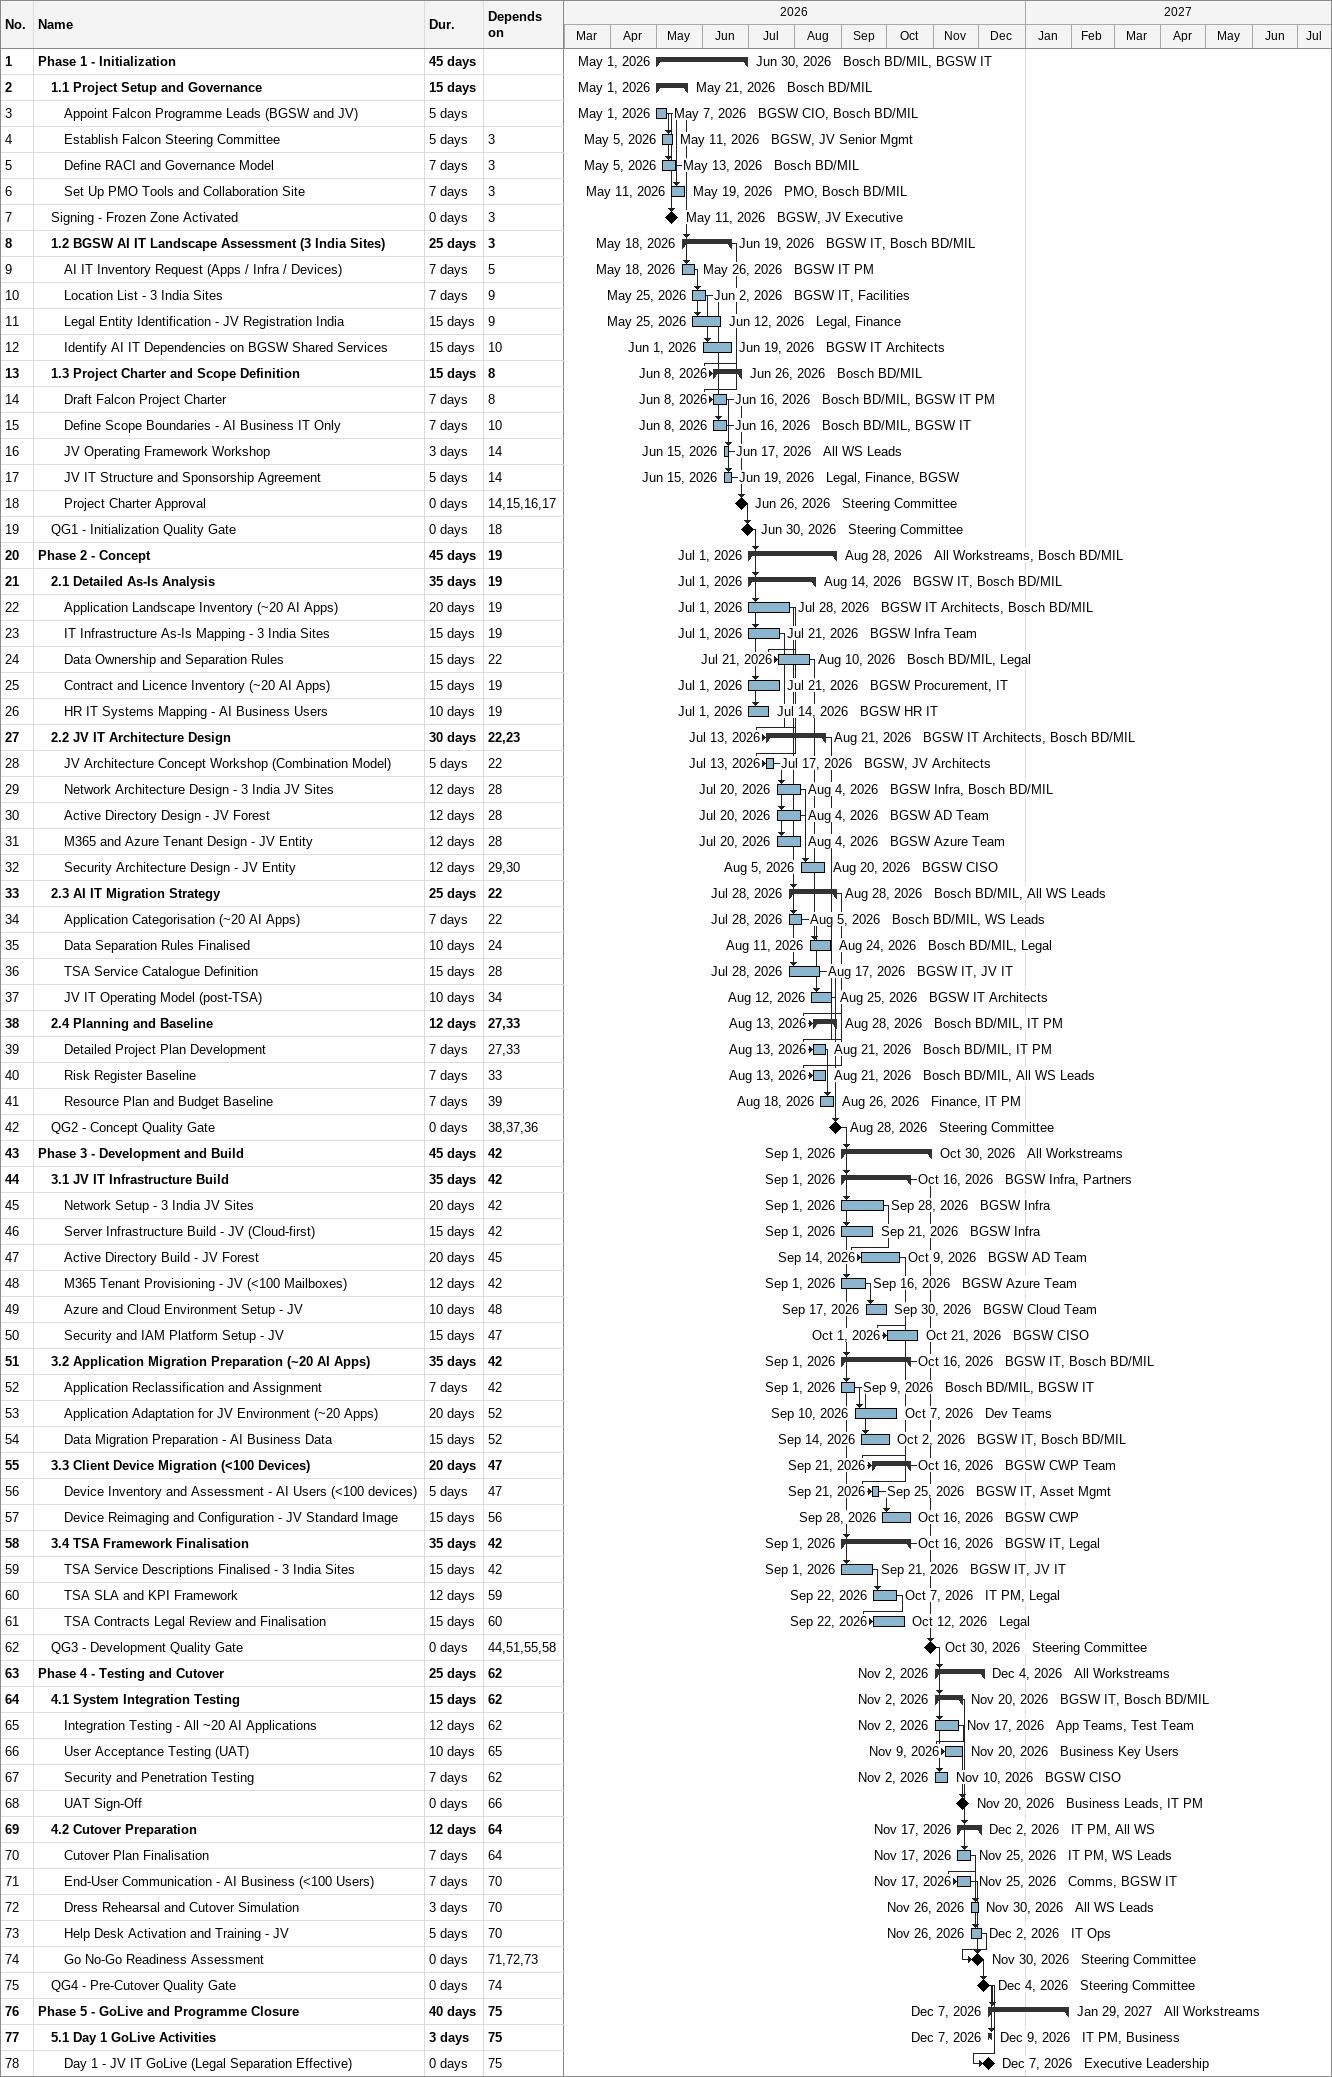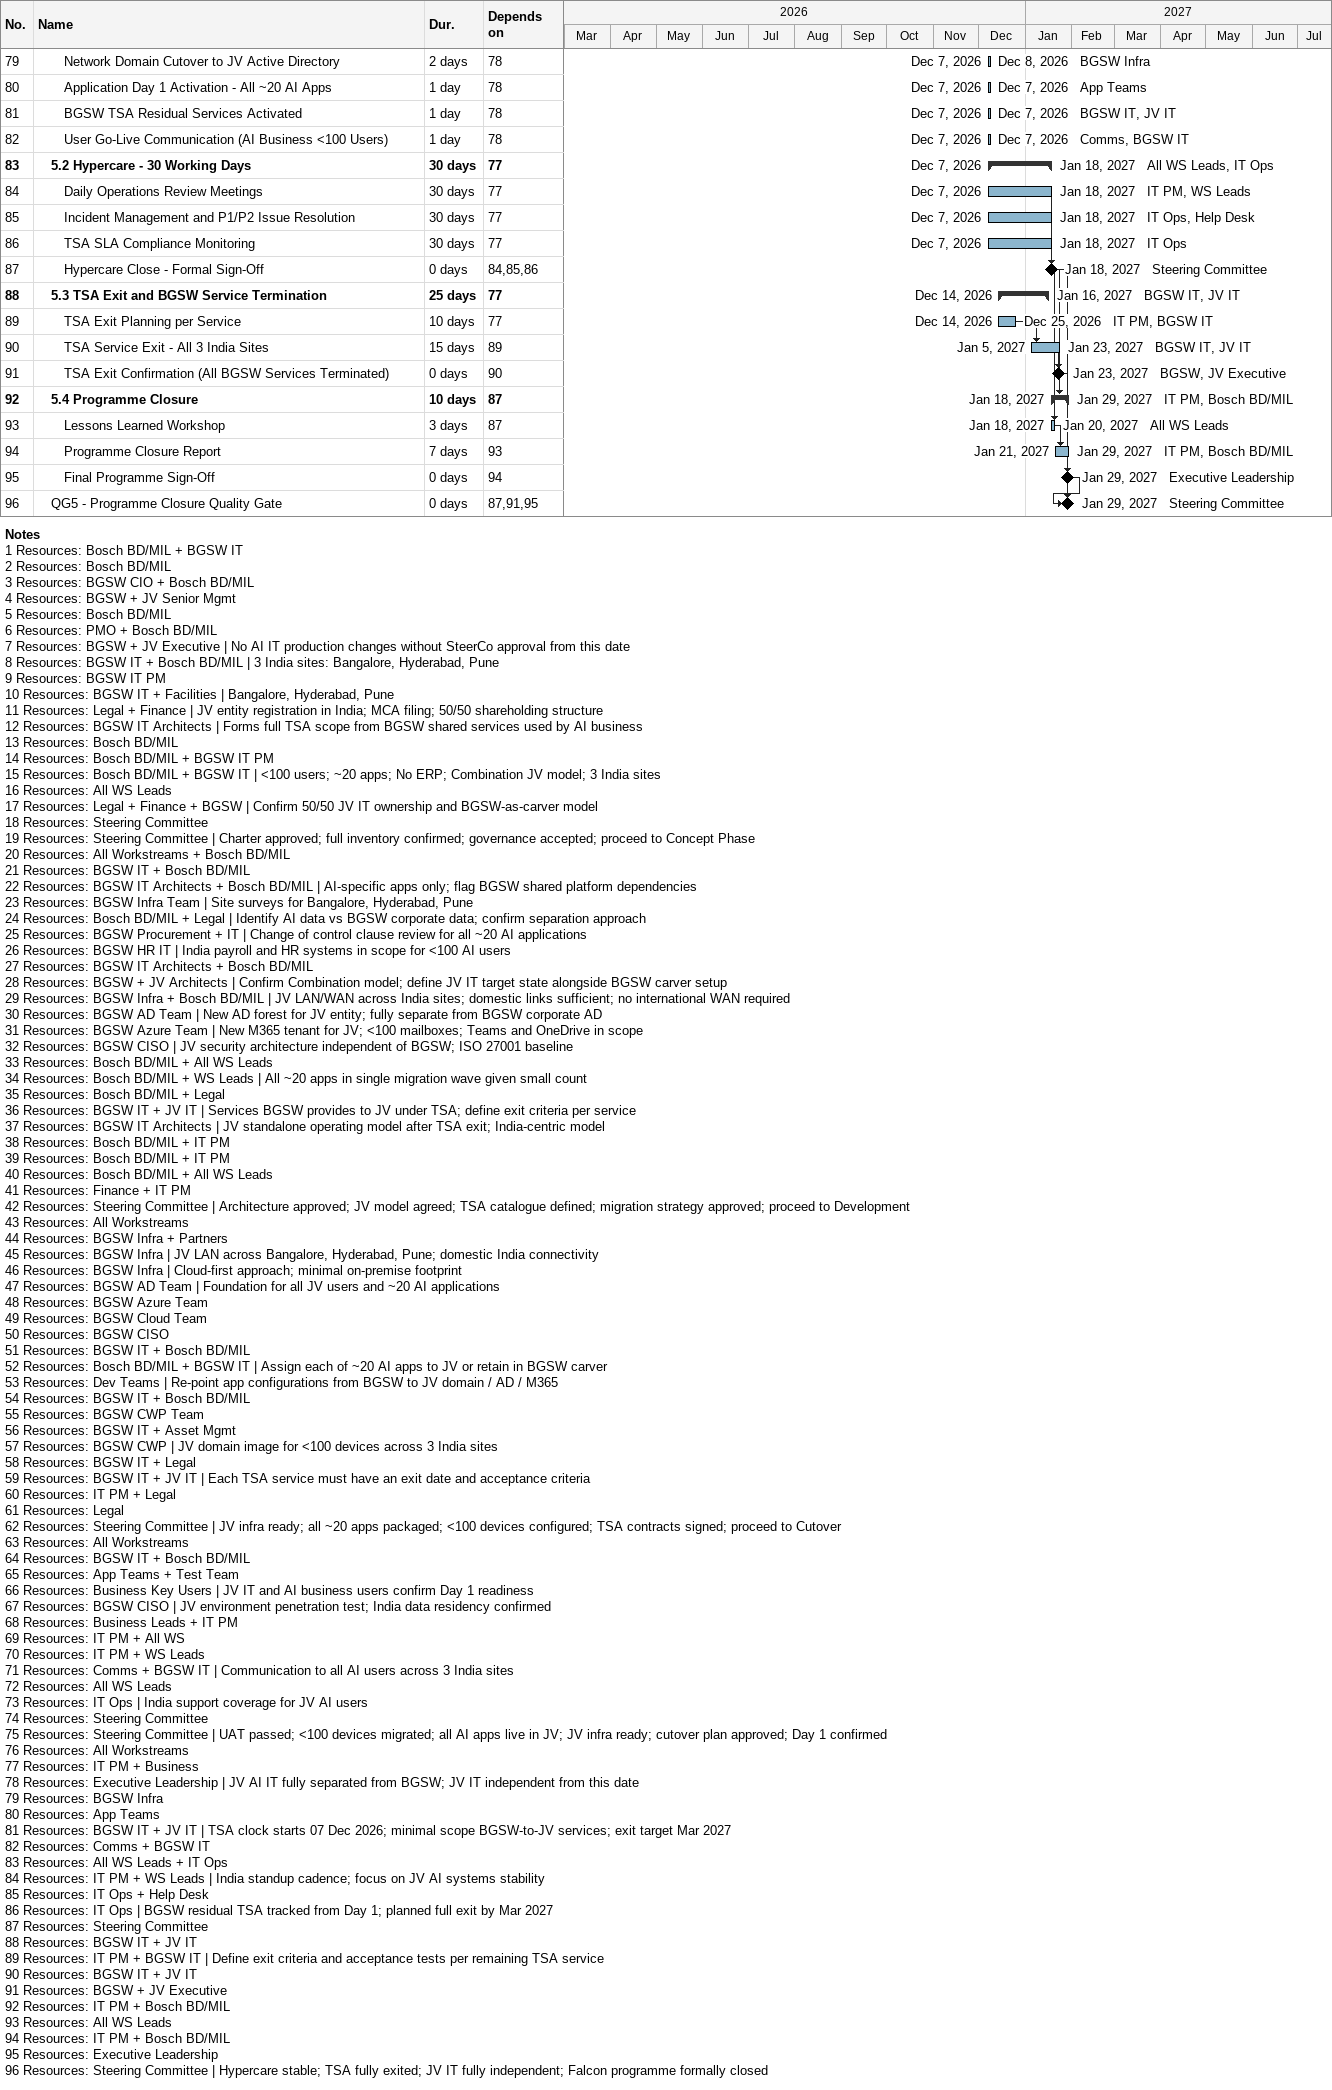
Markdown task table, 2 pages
| ID | Level | Task | Duration | Start | Finish | Predecessors | Resources |
|---|---|---|---|---|---|---|---|
| 1 | 1 | **Phase 1 - Initialization** | 45d | 2026-05-01 | 2026-06-30 |  | Bosch BD/MIL, BGSW IT |
| 2 | 2 | **1.1 Project Setup and Governance** | 15d | 2026-05-01 | 2026-05-21 |  | Bosch BD/MIL |
| 3 | 3 | Appoint Falcon Programme Leads (BGSW and JV) | 5d | 2026-05-01 | 2026-05-07 |  | BGSW CIO, Bosch BD/MIL |
| 4 | 3 | Establish Falcon Steering Committee | 5d | 2026-05-05 | 2026-05-11 | 3 | BGSW, JV Senior Mgmt |
| 5 | 3 | Define RACI and Governance Model | 7d | 2026-05-05 | 2026-05-13 | 3 | Bosch BD/MIL |
| 6 | 3 | Set Up PMO Tools and Collaboration Site | 7d | 2026-05-11 | 2026-05-19 | 3 | PMO, Bosch BD/MIL |
| 7 | 2 | Signing - Frozen Zone Activated | 0d | 2026-05-11 | 2026-05-11 | 3 | BGSW, JV Executive |
| 8 | 2 | **1.2 BGSW AI IT Landscape Assessment (3 India Sites)** | 25d | 2026-05-18 | 2026-06-19 | 3 | BGSW IT, Bosch BD/MIL |
| 9 | 3 | AI IT Inventory Request (Apps / Infra / Devices) | 7d | 2026-05-18 | 2026-05-26 | 5 | BGSW IT PM |
| 10 | 3 | Location List - 3 India Sites | 7d | 2026-05-25 | 2026-06-02 | 9 | BGSW IT, Facilities |
| 11 | 3 | Legal Entity Identification - JV Registration India | 15d | 2026-05-25 | 2026-06-12 | 9 | Legal, Finance |
| 12 | 3 | Identify AI IT Dependencies on BGSW Shared Services | 15d | 2026-06-01 | 2026-06-19 | 10 | BGSW IT Architects |
| 13 | 2 | **1.3 Project Charter and Scope Definition** | 15d | 2026-06-08 | 2026-06-26 | 8 | Bosch BD/MIL |
| 14 | 3 | Draft Falcon Project Charter | 7d | 2026-06-08 | 2026-06-16 | 8 | Bosch BD/MIL, BGSW IT PM |
| 15 | 3 | Define Scope Boundaries - AI Business IT Only | 7d | 2026-06-08 | 2026-06-16 | 10 | Bosch BD/MIL, BGSW IT |
| 16 | 3 | JV Operating Framework Workshop | 3d | 2026-06-15 | 2026-06-17 | 14 | All WS Leads |
| 17 | 3 | JV IT Structure and Sponsorship Agreement | 5d | 2026-06-15 | 2026-06-19 | 14 | Legal, Finance, BGSW |
| 18 | 3 | Project Charter Approval | 0d | 2026-06-26 | 2026-06-26 | 14, 15, 16, 17 | Steering Committee |
| 19 | 2 | QG1 - Initialization Quality Gate | 0d | 2026-06-30 | 2026-06-30 | 18 | Steering Committee |
| 20 | 1 | **Phase 2 - Concept** | 45d | 2026-07-01 | 2026-08-28 | 19 | All Workstreams, Bosch BD/MIL |
| 21 | 2 | **2.1 Detailed As-Is Analysis** | 35d | 2026-07-01 | 2026-08-14 | 19 | BGSW IT, Bosch BD/MIL |
| 22 | 3 | Application Landscape Inventory (~20 AI Apps) | 20d | 2026-07-01 | 2026-07-28 | 19 | BGSW IT Architects, Bosch BD/MIL |
| 23 | 3 | IT Infrastructure As-Is Mapping - 3 India Sites | 15d | 2026-07-01 | 2026-07-21 | 19 | BGSW Infra Team |
| 24 | 3 | Data Ownership and Separation Rules | 15d | 2026-07-21 | 2026-08-10 | 22 | Bosch BD/MIL, Legal |
| 25 | 3 | Contract and Licence Inventory (~20 AI Apps) | 15d | 2026-07-01 | 2026-07-21 | 19 | BGSW Procurement, IT |
| 26 | 3 | HR IT Systems Mapping - AI Business Users | 10d | 2026-07-01 | 2026-07-14 | 19 | BGSW HR IT |
| 27 | 2 | **2.2 JV IT Architecture Design** | 30d | 2026-07-13 | 2026-08-21 | 22, 23 | BGSW IT Architects, Bosch BD/MIL |
| 28 | 3 | JV Architecture Concept Workshop (Combination Model) | 5d | 2026-07-13 | 2026-07-17 | 22 | BGSW, JV Architects |
| 29 | 3 | Network Architecture Design - 3 India JV Sites | 12d | 2026-07-20 | 2026-08-04 | 28 | BGSW Infra, Bosch BD/MIL |
| 30 | 3 | Active Directory Design - JV Forest | 12d | 2026-07-20 | 2026-08-04 | 28 | BGSW AD Team |
| 31 | 3 | M365 and Azure Tenant Design - JV Entity | 12d | 2026-07-20 | 2026-08-04 | 28 | BGSW Azure Team |
| 32 | 3 | Security Architecture Design - JV Entity | 12d | 2026-08-05 | 2026-08-20 | 29, 30 | BGSW CISO |
| 33 | 2 | **2.3 AI IT Migration Strategy** | 25d | 2026-07-28 | 2026-08-28 | 22 | Bosch BD/MIL, All WS Leads |
| 34 | 3 | Application Categorisation (~20 AI Apps) | 7d | 2026-07-28 | 2026-08-05 | 22 | Bosch BD/MIL, WS Leads |
| 35 | 3 | Data Separation Rules Finalised | 10d | 2026-08-11 | 2026-08-24 | 24 | Bosch BD/MIL, Legal |
| 36 | 3 | TSA Service Catalogue Definition | 15d | 2026-07-28 | 2026-08-17 | 28 | BGSW IT, JV IT |
| 37 | 3 | JV IT Operating Model (post-TSA) | 10d | 2026-08-12 | 2026-08-25 | 34 | BGSW IT Architects |
| 38 | 2 | **2.4 Planning and Baseline** | 12d | 2026-08-13 | 2026-08-28 | 27, 33 | Bosch BD/MIL, IT PM |
| 39 | 3 | Detailed Project Plan Development | 7d | 2026-08-13 | 2026-08-21 | 27, 33 | Bosch BD/MIL, IT PM |
| 40 | 3 | Risk Register Baseline | 7d | 2026-08-13 | 2026-08-21 | 33 | Bosch BD/MIL, All WS Leads |
| 41 | 3 | Resource Plan and Budget Baseline | 7d | 2026-08-18 | 2026-08-26 | 39 | Finance, IT PM |
| 42 | 2 | QG2 - Concept Quality Gate | 0d | 2026-08-28 | 2026-08-28 | 38, 37, 36 | Steering Committee |
| 43 | 1 | **Phase 3 - Development and Build** | 45d | 2026-09-01 | 2026-10-30 | 42 | All Workstreams |
| 44 | 2 | **3.1 JV IT Infrastructure Build** | 35d | 2026-09-01 | 2026-10-16 | 42 | BGSW Infra, Partners |
| 45 | 3 | Network Setup - 3 India JV Sites | 20d | 2026-09-01 | 2026-09-28 | 42 | BGSW Infra |
| 46 | 3 | Server Infrastructure Build - JV (Cloud-first) | 15d | 2026-09-01 | 2026-09-21 | 42 | BGSW Infra |
| 47 | 3 | Active Directory Build - JV Forest | 20d | 2026-09-14 | 2026-10-09 | 45 | BGSW AD Team |
| 48 | 3 | M365 Tenant Provisioning - JV (<100 Mailboxes) | 12d | 2026-09-01 | 2026-09-16 | 42 | BGSW Azure Team |
| 49 | 3 | Azure and Cloud Environment Setup - JV | 10d | 2026-09-17 | 2026-09-30 | 48 | BGSW Cloud Team |
| 50 | 3 | Security and IAM Platform Setup - JV | 15d | 2026-10-01 | 2026-10-21 | 47 | BGSW CISO |
| 51 | 2 | **3.2 Application Migration Preparation (~20 AI Apps)** | 35d | 2026-09-01 | 2026-10-16 | 42 | BGSW IT, Bosch BD/MIL |
| 52 | 3 | Application Reclassification and Assignment | 7d | 2026-09-01 | 2026-09-09 | 42 | Bosch BD/MIL, BGSW IT |
| 53 | 3 | Application Adaptation for JV Environment (~20 Apps) | 20d | 2026-09-10 | 2026-10-07 | 52 | Dev Teams |
| 54 | 3 | Data Migration Preparation - AI Business Data | 15d | 2026-09-14 | 2026-10-02 | 52 | BGSW IT, Bosch BD/MIL |
| 55 | 2 | **3.3 Client Device Migration (<100 Devices)** | 20d | 2026-09-21 | 2026-10-16 | 47 | BGSW CWP Team |
| 56 | 3 | Device Inventory and Assessment - AI Users (<100 devices) | 5d | 2026-09-21 | 2026-09-25 | 47 | BGSW IT, Asset Mgmt |
| 57 | 3 | Device Reimaging and Configuration - JV Standard Image | 15d | 2026-09-28 | 2026-10-16 | 56 | BGSW CWP |
| 58 | 2 | **3.4 TSA Framework Finalisation** | 35d | 2026-09-01 | 2026-10-16 | 42 | BGSW IT, Legal |
| 59 | 3 | TSA Service Descriptions Finalised - 3 India Sites | 15d | 2026-09-01 | 2026-09-21 | 42 | BGSW IT, JV IT |
| 60 | 3 | TSA SLA and KPI Framework | 12d | 2026-09-22 | 2026-10-07 | 59 | IT PM, Legal |
| 61 | 3 | TSA Contracts Legal Review and Finalisation | 15d | 2026-09-22 | 2026-10-12 | 60 | Legal |
| 62 | 2 | QG3 - Development Quality Gate | 0d | 2026-10-30 | 2026-10-30 | 44, 51, 55, 58 | Steering Committee |
| 63 | 1 | **Phase 4 - Testing and Cutover** | 25d | 2026-11-02 | 2026-12-04 | 62 | All Workstreams |
| 64 | 2 | **4.1 System Integration Testing** | 15d | 2026-11-02 | 2026-11-20 | 62 | BGSW IT, Bosch BD/MIL |
| 65 | 3 | Integration Testing - All ~20 AI Applications | 12d | 2026-11-02 | 2026-11-17 | 62 | App Teams, Test Team |
| 66 | 3 | User Acceptance Testing (UAT) | 10d | 2026-11-09 | 2026-11-20 | 65 | Business Key Users |
| 67 | 3 | Security and Penetration Testing | 7d | 2026-11-02 | 2026-11-10 | 62 | BGSW CISO |
| 68 | 3 | UAT Sign-Off | 0d | 2026-11-20 | 2026-11-20 | 66 | Business Leads, IT PM |
| 69 | 2 | **4.2 Cutover Preparation** | 12d | 2026-11-17 | 2026-12-02 | 64 | IT PM, All WS |
| 70 | 3 | Cutover Plan Finalisation | 7d | 2026-11-17 | 2026-11-25 | 64 | IT PM, WS Leads |
| 71 | 3 | End-User Communication - AI Business (<100 Users) | 7d | 2026-11-17 | 2026-11-25 | 70 | Comms, BGSW IT |
| 72 | 3 | Dress Rehearsal and Cutover Simulation | 3d | 2026-11-26 | 2026-11-30 | 70 | All WS Leads |
| 73 | 3 | Help Desk Activation and Training - JV | 5d | 2026-11-26 | 2026-12-02 | 70 | IT Ops |
| 74 | 3 | Go No-Go Readiness Assessment | 0d | 2026-11-30 | 2026-11-30 | 71, 72, 73 | Steering Committee |
| 75 | 2 | QG4 - Pre-Cutover Quality Gate | 0d | 2026-12-04 | 2026-12-04 | 74 | Steering Committee |
| 76 | 1 | **Phase 5 - GoLive and Programme Closure** | 40d | 2026-12-07 | 2027-01-29 | 75 | All Workstreams |
| 77 | 2 | **5.1 Day 1 GoLive Activities** | 3d | 2026-12-07 | 2026-12-09 | 75 | IT PM, Business |
| 78 | 3 | Day 1 - JV IT GoLive (Legal Separation Effective) | 0d | 2026-12-07 | 2026-12-07 | 75 | Executive Leadership |
| 79 | 3 | Network Domain Cutover to JV Active Directory | 2d | 2026-12-07 | 2026-12-08 | 78 | BGSW Infra |
| 80 | 3 | Application Day 1 Activation - All ~20 AI Apps | 1d | 2026-12-07 | 2026-12-07 | 78 | App Teams |
| 81 | 3 | BGSW TSA Residual Services Activated | 1d | 2026-12-07 | 2026-12-07 | 78 | BGSW IT, JV IT |
| 82 | 3 | User Go-Live Communication (AI Business <100 Users) | 1d | 2026-12-07 | 2026-12-07 | 78 | Comms, BGSW IT |
| 83 | 2 | **5.2 Hypercare - 30 Working Days** | 30d | 2026-12-07 | 2027-01-18 | 77 | All WS Leads, IT Ops |
| 84 | 3 | Daily Operations Review Meetings | 30d | 2026-12-07 | 2027-01-18 | 77 | IT PM, WS Leads |
| 85 | 3 | Incident Management and P1/P2 Issue Resolution | 30d | 2026-12-07 | 2027-01-18 | 77 | IT Ops, Help Desk |
| 86 | 3 | TSA SLA Compliance Monitoring | 30d | 2026-12-07 | 2027-01-18 | 77 | IT Ops |
| 87 | 3 | Hypercare Close - Formal Sign-Off | 0d | 2027-01-18 | 2027-01-18 | 84, 85, 86 | Steering Committee |
| 88 | 2 | **5.3 TSA Exit and BGSW Service Termination** | 25d | 2026-12-14 | 2027-01-16 | 77 | BGSW IT, JV IT |
| 89 | 3 | TSA Exit Planning per Service | 10d | 2026-12-14 | 2026-12-25 | 77 | IT PM, BGSW IT |
| 90 | 3 | TSA Service Exit - All 3 India Sites | 15d | 2027-01-05 | 2027-01-23 | 89 | BGSW IT, JV IT |
| 91 | 3 | TSA Exit Confirmation (All BGSW Services Terminated) | 0d | 2027-01-23 | 2027-01-23 | 90 | BGSW, JV Executive |
| 92 | 2 | **5.4 Programme Closure** | 10d | 2027-01-18 | 2027-01-29 | 87 | IT PM, Bosch BD/MIL |
| 93 | 3 | Lessons Learned Workshop | 3d | 2027-01-18 | 2027-01-20 | 87 | All WS Leads |
| 94 | 3 | Programme Closure Report | 7d | 2027-01-21 | 2027-01-29 | 93 | IT PM, Bosch BD/MIL |
| 95 | 3 | Final Programme Sign-Off | 0d | 2027-01-29 | 2027-01-29 | 94 | Executive Leadership |
| 96 | 2 | QG5 - Programme Closure Quality Gate | 0d | 2027-01-29 | 2027-01-29 | 87, 91, 95 | Steering Committee |

Notes
- 1: Resources: Bosch BD/MIL + BGSW IT
- 2: Resources: Bosch BD/MIL
- 3: Resources: BGSW CIO + Bosch BD/MIL
- 4: Resources: BGSW + JV Senior Mgmt
- 5: Resources: Bosch BD/MIL
- 6: Resources: PMO + Bosch BD/MIL
- 7: Resources: BGSW + JV Executive | No AI IT production changes without SteerCo approval from this date
- 8: Resources: BGSW IT + Bosch BD/MIL | 3 India sites: Bangalore, Hyderabad, Pune
- 9: Resources: BGSW IT PM
- 10: Resources: BGSW IT + Facilities | Bangalore, Hyderabad, Pune
- 11: Resources: Legal + Finance | JV entity registration in India; MCA filing; 50/50 shareholding structure
- 12: Resources: BGSW IT Architects | Forms full TSA scope from BGSW shared services used by AI business
- 13: Resources: Bosch BD/MIL
- 14: Resources: Bosch BD/MIL + BGSW IT PM
- 15: Resources: Bosch BD/MIL + BGSW IT | <100 users; ~20 apps; No ERP; Combination JV model; 3 India sites
- 16: Resources: All WS Leads
- 17: Resources: Legal + Finance + BGSW | Confirm 50/50 JV IT ownership and BGSW-as-carver model
- 18: Resources: Steering Committee
- 19: Resources: Steering Committee | Charter approved; full inventory confirmed; governance accepted; proceed to Concept Phase
- 20: Resources: All Workstreams + Bosch BD/MIL
- 21: Resources: BGSW IT + Bosch BD/MIL
- 22: Resources: BGSW IT Architects + Bosch BD/MIL | AI-specific apps only; flag BGSW shared platform dependencies
- 23: Resources: BGSW Infra Team | Site surveys for Bangalore, Hyderabad, Pune
- 24: Resources: Bosch BD/MIL + Legal | Identify AI data vs BGSW corporate data; confirm separation approach
- 25: Resources: BGSW Procurement + IT | Change of control clause review for all ~20 AI applications
- 26: Resources: BGSW HR IT | India payroll and HR systems in scope for <100 AI users
- 27: Resources: BGSW IT Architects + Bosch BD/MIL
- 28: Resources: BGSW + JV Architects | Confirm Combination model; define JV IT target state alongside BGSW carver setup
- 29: Resources: BGSW Infra + Bosch BD/MIL | JV LAN/WAN across India sites; domestic links sufficient; no international WAN required
- 30: Resources: BGSW AD Team | New AD forest for JV entity; fully separate from BGSW corporate AD
- 31: Resources: BGSW Azure Team | New M365 tenant for JV; <100 mailboxes; Teams and OneDrive in scope
- 32: Resources: BGSW CISO | JV security architecture independent of BGSW; ISO 27001 baseline
- 33: Resources: Bosch BD/MIL + All WS Leads
- 34: Resources: Bosch BD/MIL + WS Leads | All ~20 apps in single migration wave given small count
- 35: Resources: Bosch BD/MIL + Legal
- 36: Resources: BGSW IT + JV IT | Services BGSW provides to JV under TSA; define exit criteria per service
- 37: Resources: BGSW IT Architects | JV standalone operating model after TSA exit; India-centric model
- 38: Resources: Bosch BD/MIL + IT PM
- 39: Resources: Bosch BD/MIL + IT PM
- 40: Resources: Bosch BD/MIL + All WS Leads
- 41: Resources: Finance + IT PM
- 42: Resources: Steering Committee | Architecture approved; JV model agreed; TSA catalogue defined; migration strategy approved; proceed to Development
- 43: Resources: All Workstreams
- 44: Resources: BGSW Infra + Partners
- 45: Resources: BGSW Infra | JV LAN across Bangalore, Hyderabad, Pune; domestic India connectivity
- 46: Resources: BGSW Infra | Cloud-first approach; minimal on-premise footprint
- 47: Resources: BGSW AD Team | Foundation for all JV users and ~20 AI applications
- 48: Resources: BGSW Azure Team
- 49: Resources: BGSW Cloud Team
- 50: Resources: BGSW CISO
- 51: Resources: BGSW IT + Bosch BD/MIL
- 52: Resources: Bosch BD/MIL + BGSW IT | Assign each of ~20 AI apps to JV or retain in BGSW carver
- 53: Resources: Dev Teams | Re-point app configurations from BGSW to JV domain / AD / M365
- 54: Resources: BGSW IT + Bosch BD/MIL
- 55: Resources: BGSW CWP Team
- 56: Resources: BGSW IT + Asset Mgmt
- 57: Resources: BGSW CWP | JV domain image for <100 devices across 3 India sites
- 58: Resources: BGSW IT + Legal
- 59: Resources: BGSW IT + JV IT | Each TSA service must have an exit date and acceptance criteria
- 60: Resources: IT PM + Legal
- 61: Resources: Legal
- 62: Resources: Steering Committee | JV infra ready; all ~20 apps packaged; <100 devices configured; TSA contracts signed; proceed to Cutover
- 63: Resources: All Workstreams
- 64: Resources: BGSW IT + Bosch BD/MIL
- 65: Resources: App Teams + Test Team
- 66: Resources: Business Key Users | JV IT and AI business users confirm Day 1 readiness
- 67: Resources: BGSW CISO | JV environment penetration test; India data residency confirmed
- 68: Resources: Business Leads + IT PM
- 69: Resources: IT PM + All WS
- 70: Resources: IT PM + WS Leads
- 71: Resources: Comms + BGSW IT | Communication to all AI users across 3 India sites
- 72: Resources: All WS Leads
- 73: Resources: IT Ops | India support coverage for JV AI users
- 74: Resources: Steering Committee
- 75: Resources: Steering Committee | UAT passed; <100 devices migrated; all AI apps live in JV; JV infra ready; cutover plan approved; Day 1 confirmed
- 76: Resources: All Workstreams
- 77: Resources: IT PM + Business
- 78: Resources: Executive Leadership | JV AI IT fully separated from BGSW; JV IT independent from this date
- 79: Resources: BGSW Infra
- 80: Resources: App Teams
- 81: Resources: BGSW IT + JV IT | TSA clock starts 07 Dec 2026; minimal scope BGSW-to-JV services; exit target Mar 2027
- 82: Resources: Comms + BGSW IT
- 83: Resources: All WS Leads + IT Ops
- 84: Resources: IT PM + WS Leads | India standup cadence; focus on JV AI systems stability
- 85: Resources: IT Ops + Help Desk
- 86: Resources: IT Ops | BGSW residual TSA tracked from Day 1; planned full exit by Mar 2027
- 87: Resources: Steering Committee
- 88: Resources: BGSW IT + JV IT
- 89: Resources: IT PM + BGSW IT | Define exit criteria and acceptance tests per remaining TSA service
- 90: Resources: BGSW IT + JV IT
- 91: Resources: BGSW + JV Executive
- 92: Resources: IT PM + Bosch BD/MIL
- 93: Resources: All WS Leads
- 94: Resources: IT PM + Bosch BD/MIL
- 95: Resources: Executive Leadership
- 96: Resources: Steering Committee | Hypercare stable; TSA fully exited; JV IT fully independent; Falcon programme formally closed
